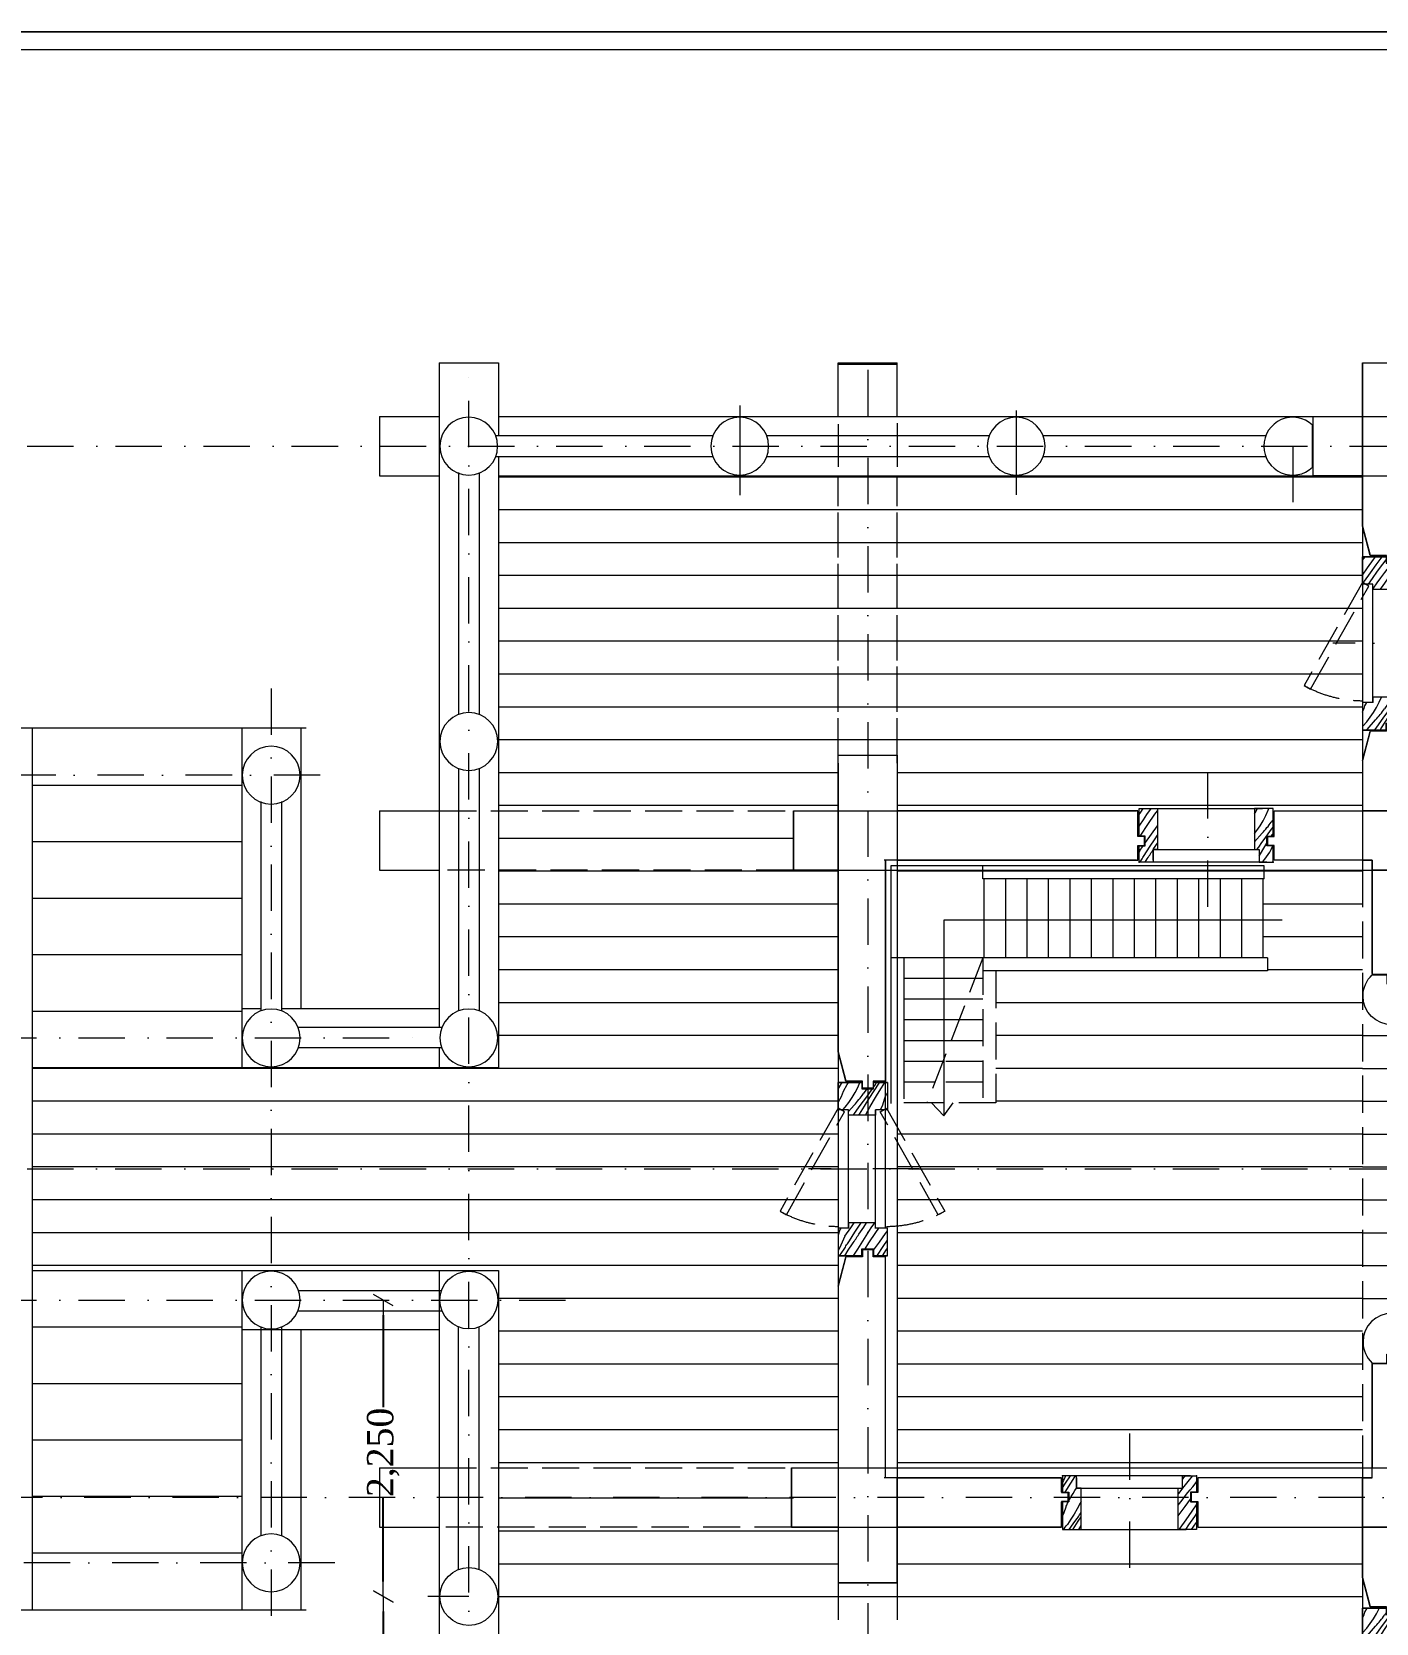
# Model space of a CAD drawing. Header units: millimetres. Extents: x 2399 to 111977, y 1313 to 59551.
# Drawn here: x 8575 to 18799, y 10528 to 22637 of the extents above; entities that cross this region are included whole.
import ezdxf

# ---------------------------------------------------------------- set-up
doc = ezdxf.new("R2010")
doc.units = ezdxf.units.MM
doc.linetypes.add('Невидимая', pattern=[391.222223, 282.222223, -109])
doc.linetypes.add('Штрихпунктирная', pattern=[670.277762, 352.777767, -176.388884, 0, -141.111112])
doc.layers.add('dim', color=7, linetype='Continuous')
doc.layers.add('hatch1', color=7, linetype='Continuous', lineweight=20, true_color=0x6a6a6a)
doc.layers.add('plan1', color=7, linetype='Continuous', lineweight=20, true_color=0xaaaaaa)
doc.layers.add('main line', color=7, linetype='Continuous', lineweight=13)
doc.styles.add('СГЕНЕРИР_СТИЛЬ_1', font='georgia.ttf')
doc.dimstyles.new('СГЕНЕРИР_СТИЛЬ__9', dxfattribs={"dimtxt": 200, "dimasz": 114, "dimexe": 0.18, "dimexo": 0.0625, "dimgap": 0.09, "dimtad": 1, "dimdec": 3, "dimlfac": 0.001, "dimzin": 0, "dimdsep": 46, "dimtxsty": 'СГЕНЕРИР_СТИЛЬ_1', "dimblk": 'ARROWHEAD_2', "dimblk1": 'ARROWHEAD_2', "dimblk2": 'ARROWHEAD_2', "dimcen": 0.09, "dimse1": 1, "dimse2": 1, "dimclrd": 7, "dimclre": 7, "dimclrt": 7, "dimadec": 0, "dimazin": 0, "dimtfac": 1, "dimtdec": 4, "dimtmove": 0, "dimatfit": 3, "dimfxl": 1, "dimtolj": 1, "dimtzin": 0, "dimarcsym": 0})

# ---------------------------------------------------------------- blocks, each defined once
blk = doc.blocks.new('*X23')
at = {"layer": 'hatch1', "color": 251, "linetype": 'Continuous', "lineweight": 20, "true_color": 0x6a6a6a}
for p, q in [((8190, -15087), (8180, -15120)), ((8190, -15087), (8203, -15065)), ((8230, -15127), (8221, -15149)), ((8230, -15127), (8275, -15063)), ((8265, -15161), (8306, -15097)), ((8275, -15063), (8302, -15025)), ((8306, -15097), (8348, -15034)), ((8319, -15139), (8325, -15130)), ((8325, -15130), (8332, -15121)), ((8332, -15121), (8338, -15112)), ((8338, -15112), (8374, -15057)), ((8348, -15034), (8354, -15025)), ((8374, -15057), (8396, -15025)), ((8380, -15144), (8405, -15103)), ((8405, -15103), (8432, -15063)), ((8413, -15178), (8466, -15098)), ((8432, -15063), (8458, -15025)), ((8466, -15098), (8488, -15065)), ((8493, -15171), (8539, -15107)), ((8539, -15107), (8554, -15085)), ((8191, -15217), (8180, -15238)), ((8201, -15194), (8191, -15217)), ((8191, -15275), (8225, -15225)), ((8211, -15172), (8201, -15194)), ((8221, -15149), (8211, -15172)), ((8225, -15225), (8230, -15217)), ((8230, -15217), (8235, -15209)), ((8230, -15275), (8257, -15233)), ((8235, -15209), (8239, -15201)), ((8239, -15201), (8244, -15193)), ((8244, -15193), (8250, -15185)), ((8250, -15185), (8255, -15177)), ((8255, -15177), (8260, -15169)), ((8257, -15233), (8289, -15186)), ((8260, -15169), (8265, -15161)), ((8289, -15186), (8295, -15177)), ((8295, -15177), (8301, -15167)), ((8300, -15271), (8315, -15249)), ((8301, -15167), (8307, -15158)), ((8307, -15158), (8313, -15149)), ((8313, -15149), (8319, -15139)), ((8315, -15249), (8330, -15226)), ((8330, -15226), (8354, -15185)), ((8354, -15185), (8380, -15144)), ((8384, -15224), (8413, -15178)), ((8449, -15234), (8493, -15171)), ((8478, -15270), (8521, -15206)), ((8516, -15275), (8547, -15229)), ((8521, -15206), (8554, -15156)), ((8547, -15229), (8554, -15218)), ((8298, -15275), (8300, -15271)), ((8361, -15264), (8358, -15275)), ((8475, -15275), (8478, -15270))]:
    blk.add_line(p, q, dxfattribs=at)
blk = doc.blocks.new('Штриховка_12', base_point=(0, 2500))
at = {"layer": 'main line', "color": 7, "linetype": 'Continuous', "lineweight": 13}
for p, q in [((8259, -15065), (8179, -15065)), ((8179, -15065), (8180, -15275)), ((8465, -15025), (8259, -15025)), ((8259, -15025), (8259, -15065)), ((8465, -15065), (8465, -15025)), ((8554, -15065), (8465, -15065)), ((8554, -15275), (8554, -15065)), ((8361, -15275), (8361, -15224)), ((8361, -15224), (8449, -15224)), ((8449, -15224), (8449, -15275)), ((8180, -15275), (8361, -15275)), ((8449, -15275), (8554, -15275))]:
    blk.add_line(p, q, dxfattribs=at)
at = {"layer": 'hatch1', "color": 251, "linetype": 'Continuous', "lineweight": 20, "true_color": 0x6a6a6a}
blk.add_blockref('*X23', (0, 0), dxfattribs=at)
blk = doc.blocks.new('*X25')
at = {"layer": 'hatch1', "color": 251, "linetype": 'Continuous', "lineweight": 20, "true_color": 0x6a6a6a}
for p, q in [((8180, -14008), (8206, -13965)), ((8205, -14063), (8213, -14043)), ((8206, -13965), (8212, -13956)), ((8213, -14043), (8220, -14022)), ((8220, -14022), (8248, -13973)), ((8248, -13973), (8258, -13956)), ((8287, -14072), (8309, -14034)), ((8309, -14034), (8329, -13994)), ((8329, -13994), (8345, -13956)), ((8363, -14055), (8371, -14044)), ((8397, -14006), (8371, -14044)), ((8397, -14066), (8421, -14032)), ((8416, -14079), (8454, -14020)), ((8421, -14032), (8440, -14006)), ((8449, -13994), (8452, -13989)), ((8452, -13989), (8458, -13981)), ((8454, -14020), (8492, -13961)), ((8458, -13981), (8464, -13972)), ((8464, -13972), (8470, -13962)), ((8470, -13962), (8474, -13956)), ((8479, -14047), (8509, -13998)), ((8492, -13961), (8495, -13956)), ((8509, -13998), (8535, -13956)), ((8548, -14047), (8552, -14040)), ((8552, -14040), (8554, -14036)), ((8180, -14111), (8186, -14101)), ((8186, -14101), (8196, -14082)), ((8196, -14082), (8205, -14063)), ((8215, -14165), (8234, -14144)), ((8234, -14144), (8262, -14109)), ((8259, -14177), (8301, -14129)), ((8262, -14109), (8287, -14072)), ((8299, -14201), (8323, -14167)), ((8301, -14129), (8311, -14119)), ((8311, -14119), (8320, -14109)), ((8320, -14109), (8328, -14098)), ((8323, -14167), (8348, -14133)), ((8328, -14098), (8337, -14087)), ((8337, -14087), (8346, -14077)), ((8342, -14197), (8379, -14138)), ((8346, -14077), (8354, -14066)), ((8348, -14133), (8372, -14099)), ((8354, -14066), (8363, -14055)), ((8372, -14099), (8397, -14066)), ((8379, -14138), (8416, -14079)), ((8392, -14195), (8421, -14145)), ((8421, -14145), (8449, -14096)), ((8449, -14096), (8479, -14047)), ((8502, -14165), (8519, -14126)), ((8519, -14126), (8533, -14084)), ((8533, -14084), (8536, -14076)), ((8536, -14076), (8538, -14069)), ((8538, -14069), (8541, -14062)), ((8541, -14062), (8545, -14054)), ((8545, -14054), (8548, -14047)), ((8296, -14206), (8299, -14201)), ((8337, -14206), (8342, -14197)), ((8389, -14206), (8392, -14195))]:
    blk.add_line(p, q, dxfattribs=at)
blk = doc.blocks.new('Штриховка_13', base_point=(0, 2500))
at = {"layer": 'main line', "color": 7, "linetype": 'Continuous', "lineweight": 13}
for p, q in [((8179, -14165), (8180, -13956)), ((8180, -13956), (8361, -13956)), ((8361, -13956), (8361, -14006)), ((8361, -14006), (8449, -14006)), ((8449, -13956), (8554, -13956)), ((8449, -14006), (8449, -13956)), ((8554, -13956), (8554, -14165)), ((8259, -14165), (8179, -14165)), ((8259, -14206), (8259, -14165)), ((8465, -14165), (8465, -14206)), ((8554, -14165), (8465, -14165)), ((8465, -14206), (8259, -14206))]:
    blk.add_line(p, q, dxfattribs=at)
at = {"layer": 'hatch1', "color": 251, "linetype": 'Continuous', "lineweight": 20, "true_color": 0x6a6a6a}
blk.add_blockref('*X25', (0, 0), dxfattribs=at)
blk = doc.blocks.new('*X27')
at = {"layer": 'hatch1', "color": 251, "linetype": 'Continuous', "lineweight": 20, "true_color": 0x6a6a6a}
for p, q in [((12167, -18036), (12171, -18028)), ((12171, -18028), (12179, -18008)), ((12179, -18008), (12186, -17988)), ((12186, -17988), (12204, -17956)), ((12227, -18074), (12252, -18038)), ((12252, -18038), (12275, -17999)), ((12275, -17999), (12295, -17960)), ((12295, -17960), (12296, -17956)), ((12311, -18042), (12320, -18032)), ((12320, -18032), (12328, -18021)), ((12328, -18021), (12336, -18010)), ((12348, -17993), (12336, -18010)), ((12338, -18065), (12362, -18031)), ((12362, -18031), (12381, -18006)), ((12382, -18044), (12406, -18006)), ((12415, -18061), (12444, -18012)), ((12436, -17960), (12439, -17956)), ((12444, -18012), (12474, -17964)), ((12474, -17964), (12479, -17956)), ((12499, -18050), (12501, -18042)), ((12501, -18042), (12504, -18035)), ((12504, -18035), (12507, -18027)), ((12507, -18027), (12510, -18020)), ((12510, -18020), (12514, -18013)), ((12514, -18013), (12518, -18006)), ((12518, -18006), (12522, -17999)), ((12522, -17999), (12526, -17993)), ((12526, -17993), (12540, -17970)), ((12540, -17970), (12542, -17967)), ((12167, -18147), (12171, -18143)), ((12171, -18143), (12200, -18110)), ((12200, -18110), (12227, -18074)), ((12205, -18165), (12267, -18095)), ((12264, -18167), (12289, -18133)), ((12267, -18095), (12276, -18085)), ((12276, -18085), (12285, -18074)), ((12282, -18206), (12308, -18163)), ((12285, -18074), (12294, -18064)), ((12289, -18133), (12313, -18099)), ((12294, -18064), (12303, -18053)), ((12303, -18053), (12311, -18042)), ((12308, -18163), (12344, -18103)), ((12313, -18099), (12338, -18065)), ((12344, -18103), (12382, -18044)), ((12351, -18181), (12358, -18160)), ((12358, -18160), (12386, -18111)), ((12386, -18111), (12415, -18061)), ((12447, -18172), (12467, -18132)), ((12467, -18132), (12484, -18091)), ((12484, -18091), (12499, -18050)), ((12536, -18143), (12521, -18165)), ((12542, -18134), (12536, -18143)), ((12246, -18192), (12264, -18167)), ((12341, -18206), (12343, -18201)), ((12343, -18201), (12351, -18181)), ((12427, -18206), (12447, -18172))]:
    blk.add_line(p, q, dxfattribs=at)
blk = doc.blocks.new('Штриховка_14', base_point=(0, 2500))
at = {"layer": 'main line', "color": 7, "linetype": 'Continuous', "lineweight": 13}
for p, q in [((12167, -18165), (12167, -17956)), ((12167, -17956), (12348, -17956)), ((12348, -17956), (12348, -18006)), ((12348, -18006), (12436, -18006)), ((12436, -17956), (12542, -17956)), ((12436, -18006), (12436, -17956)), ((12542, -17956), (12542, -18165)), ((12246, -18165), (12167, -18165)), ((12246, -18206), (12246, -18165)), ((12452, -18206), (12246, -18206)), ((12452, -18165), (12452, -18206)), ((12542, -18165), (12452, -18165))]:
    blk.add_line(p, q, dxfattribs=at)
at = {"layer": 'hatch1', "color": 251, "linetype": 'Continuous', "lineweight": 20, "true_color": 0x6a6a6a}
blk.add_blockref('*X27', (0, 0), dxfattribs=at)
blk = doc.blocks.new('*X31')
at = {"layer": 'hatch1', "color": 251, "linetype": 'Continuous', "lineweight": 20, "true_color": 0x6a6a6a}
for p, q in [((12167, -11140), (12171, -11131)), ((12171, -11131), (12179, -11112)), ((12179, -11112), (12186, -11091)), ((12186, -11091), (12200, -11065)), ((12252, -11141), (12275, -11103)), ((12275, -11103), (12295, -11063)), ((12295, -11063), (12311, -11025)), ((12311, -11146), (12320, -11135)), ((12320, -11135), (12328, -11124)), ((12328, -11124), (12336, -11113)), ((12363, -11074), (12336, -11113)), ((12338, -11168), (12362, -11135)), ((12362, -11135), (12387, -11101)), ((12388, -11034), (12363, -11074)), ((12382, -11147), (12419, -11089)), ((12387, -11101), (12412, -11067)), ((12394, -11025), (12388, -11034)), ((12412, -11067), (12418, -11058)), ((12415, -11164), (12444, -11115)), ((12418, -11058), (12424, -11049)), ((12419, -11089), (12452, -11039)), ((12424, -11049), (12430, -11040)), ((12430, -11040), (12436, -11031)), ((12436, -11031), (12439, -11025)), ((12444, -11115), (12474, -11067)), ((12474, -11067), (12475, -11065)), ((12501, -11145), (12504, -11138)), ((12504, -11138), (12507, -11130)), ((12507, -11130), (12510, -11123)), ((12510, -11123), (12514, -11116)), ((12514, -11116), (12518, -11109)), ((12518, -11109), (12522, -11102)), ((12522, -11102), (12526, -11096)), ((12526, -11096), (12540, -11073)), ((12540, -11073), (12542, -11070)), ((12167, -11249), (12171, -11246)), ((12171, -11246), (12200, -11213)), ((12200, -11213), (12227, -11178)), ((12204, -11270), (12267, -11198)), ((12227, -11178), (12252, -11141)), ((12264, -11270), (12289, -11236)), ((12267, -11198), (12276, -11188)), ((12276, -11188), (12285, -11177)), ((12285, -11177), (12294, -11167)), ((12289, -11236), (12313, -11202)), ((12294, -11167), (12303, -11156)), ((12303, -11156), (12311, -11146)), ((12308, -11266), (12344, -11207)), ((12313, -11202), (12338, -11168)), ((12344, -11207), (12382, -11147)), ((12381, -11224), (12386, -11214)), ((12386, -11214), (12415, -11164)), ((12447, -11275), (12467, -11235)), ((12467, -11235), (12484, -11195)), ((12484, -11195), (12499, -11153)), ((12499, -11153), (12501, -11145)), ((12536, -11247), (12516, -11275)), ((12542, -11237), (12536, -11247)), ((12200, -11275), (12204, -11270)), ((12261, -11275), (12264, -11270)), ((12302, -11275), (12308, -11266))]:
    blk.add_line(p, q, dxfattribs=at)
blk = doc.blocks.new('Штриховка_16', base_point=(0, 2500))
at = {"layer": 'main line', "color": 7, "linetype": 'Continuous', "lineweight": 13}
for p, q in [((12246, -11065), (12167, -11065)), ((12167, -11065), (12167, -11275)), ((12452, -11025), (12246, -11025)), ((12246, -11025), (12246, -11065)), ((12452, -11065), (12452, -11025)), ((12542, -11065), (12452, -11065)), ((12542, -11275), (12542, -11065)), ((12348, -11275), (12348, -11224)), ((12348, -11224), (12436, -11224)), ((12436, -11224), (12436, -11275)), ((12167, -11275), (12348, -11275)), ((12436, -11275), (12542, -11275))]:
    blk.add_line(p, q, dxfattribs=at)
at = {"layer": 'hatch1', "color": 251, "linetype": 'Continuous', "lineweight": 20, "true_color": 0x6a6a6a}
blk.add_blockref('*X31', (0, 0), dxfattribs=at)
blk = doc.blocks.new('*X33')
at = {"layer": 'hatch1', "color": 251, "linetype": 'Continuous', "lineweight": 20, "true_color": 0x6a6a6a}
for p, q in [((12167, -9983), (12187, -9956)), ((12167, -10097), (12206, -10042)), ((12206, -10042), (12251, -9978)), ((12228, -10080), (12272, -10018)), ((12251, -9978), (12267, -9956)), ((12272, -10018), (12317, -9956)), ((12282, -10067), (12322, -10014)), ((12317, -9956), (12317, -9956)), ((12322, -10014), (12348, -9981)), ((12355, -10054), (12373, -10032)), ((12369, -10114), (12427, -10038)), ((12373, -10032), (12391, -10009)), ((12391, -10009), (12393, -10006)), ((12427, -10038), (12487, -9964)), ((12469, -10087), (12515, -10023)), ((12487, -9964), (12494, -9956)), ((12515, -10023), (12542, -9985)), ((12169, -10165), (12184, -10143)), ((12184, -10143), (12228, -10080)), ((12212, -10165), (12243, -10121)), ((12243, -10121), (12282, -10067)), ((12252, -10195), (12280, -10155)), ((12280, -10155), (12308, -10116)), ((12308, -10116), (12337, -10077)), ((12313, -10192), (12369, -10114)), ((12337, -10077), (12355, -10054)), ((12384, -10206), (12424, -10151)), ((12424, -10151), (12469, -10087)), ((12463, -10165), (12489, -10129)), ((12489, -10129), (12535, -10067)), ((12511, -10165), (12535, -10135)), ((12535, -10067), (12542, -10058)), ((12535, -10135), (12542, -10126)), ((12246, -10204), (12252, -10195)), ((12303, -10206), (12313, -10192)), ((12433, -10206), (12444, -10190)), ((12444, -10190), (12452, -10180))]:
    blk.add_line(p, q, dxfattribs=at)
blk = doc.blocks.new('Штриховка_17', base_point=(0, 2500))
at = {"layer": 'main line', "color": 7, "linetype": 'Continuous', "lineweight": 13}
for p, q in [((12167, -10165), (12167, -9956)), ((12167, -9956), (12348, -9956)), ((12348, -9956), (12348, -10006)), ((12348, -10006), (12436, -10006)), ((12436, -9956), (12542, -9956)), ((12436, -10006), (12436, -9956)), ((12542, -9956), (12542, -10165)), ((12246, -10165), (12167, -10165)), ((12246, -10206), (12246, -10165)), ((12452, -10165), (12452, -10206)), ((12542, -10165), (12452, -10165)), ((12452, -10206), (12246, -10206))]:
    blk.add_line(p, q, dxfattribs=at)
at = {"layer": 'hatch1', "color": 251, "linetype": 'Continuous', "lineweight": 20, "true_color": 0x6a6a6a}
blk.add_blockref('*X33', (0, 0), dxfattribs=at)
blk = doc.blocks.new('*X55')
at = {"layer": 'hatch1', "color": 251, "linetype": 'Continuous', "lineweight": 20, "true_color": 0x6a6a6a}
for p, q in [((9910, -16951), (9904, -16963)), ((9910, -17007), (9948, -16951)), ((9981, -16958), (9986, -16951)), ((9893, -16985), (9886, -16998)), ((9886, -17042), (9910, -17007)), ((9904, -16963), (9893, -16985)), ((9905, -17074), (9919, -17053)), ((9919, -17053), (9950, -17005)), ((9950, -17005), (9981, -16958)), ((9967, -17085), (9981, -17062)), ((9981, -17062), (9993, -17043)), ((9898, -17229), (9913, -17187)), ((9913, -17187), (9915, -17180)), ((9915, -17180), (9918, -17173)), ((9918, -17173), (9921, -17165)), ((9921, -17165), (9924, -17158)), ((9924, -17158), (9928, -17151)), ((9928, -17151), (9929, -17147)), ((9933, -17142), (9935, -17137)), ((9935, -17137), (9940, -17131)), ((9940, -17131), (9953, -17108)), ((9953, -17108), (9967, -17085)), ((10020, -17159), (9998, -17201)), ((10027, -17143), (10020, -17159)), ((9886, -17257), (9898, -17229)), ((9949, -17281), (9923, -17320)), ((9975, -17242), (9949, -17281)), ((9949, -17342), (9973, -17308)), ((9968, -17355), (10005, -17296)), ((9973, -17308), (9998, -17274)), ((9998, -17201), (9975, -17242)), ((9998, -17274), (10004, -17265)), ((10004, -17265), (10010, -17257)), ((10005, -17296), (10027, -17263)), ((10010, -17257), (10016, -17248)), ((10016, -17248), (10022, -17238)), ((10022, -17238), (10027, -17230)), ((9893, -17359), (9898, -17353)), ((9898, -17353), (9906, -17342)), ((9906, -17342), (9914, -17331)), ((9914, -17331), (9923, -17320)), ((9936, -17359), (9949, -17342)), ((9965, -17359), (9968, -17355)), ((10009, -17359), (10027, -17329))]:
    blk.add_line(p, q, dxfattribs=at)
blk = doc.blocks.new('Штриховка_28', base_point=(0, 2500))
at = {"layer": 'main line', "color": 7, "linetype": 'Continuous', "lineweight": 13}
for p, q in [((9886, -16951), (9886, -17074)), ((9993, -16951), (9886, -16951)), ((9993, -17045), (9993, -16951)), ((10027, -17045), (9993, -17045)), ((10027, -17359), (10027, -17045)), ((9886, -17074), (9933, -17074)), ((9933, -17147), (9886, -17147)), ((9886, -17147), (9886, -17359)), ((9933, -17074), (9933, -17147)), ((9886, -17359), (10027, -17359))]:
    blk.add_line(p, q, dxfattribs=at)
blk.add_point((9886, -16951), dxfattribs=at)
at = {"layer": 'hatch1', "color": 251, "linetype": 'Continuous', "lineweight": 20, "true_color": 0x6a6a6a}
blk.add_blockref('*X55', (0, 0), dxfattribs=at)
blk = doc.blocks.new('*X57')
at = {"layer": 'hatch1', "color": 251, "linetype": 'Continuous', "lineweight": 20, "true_color": 0x6a6a6a}
for p, q in [((10468, -11918), (10481, -11899)), ((10475, -11999), (10501, -11959)), ((10481, -11899), (10500, -11872)), ((10501, -11959), (10528, -11919)), ((10528, -11919), (10556, -11880)), ((10535, -11995), (10589, -11916)), ((10556, -11880), (10561, -11872)), ((10589, -11916), (10608, -11889)), ((10468, -12010), (10475, -11999)), ((10477, -12083), (10482, -12075)), ((10482, -12075), (10535, -11995)), ((10517, -12131), (10563, -12067)), ((10548, -12166), (10590, -12103)), ((10563, -12067), (10608, -12003)), ((10590, -12103), (10608, -12075)), ((10608, -12003), (10608, -12003)), ((10471, -12196), (10468, -12205)), ((10471, -12196), (10499, -12156)), ((10506, -12230), (10548, -12166)), ((10514, -12136), (10517, -12131)), ((10543, -12236), (10549, -12227)), ((10549, -12227), (10555, -12218)), ((10555, -12218), (10561, -12208)), ((10561, -12208), (10567, -12199)), ((10567, -12199), (10573, -12190)), ((10573, -12190), (10575, -12187)), ((10576, -12185), (10579, -12180)), ((10579, -12180), (10608, -12137)), ((10475, -12280), (10476, -12278)), ((10476, -12278), (10481, -12270)), ((10481, -12270), (10486, -12262)), ((10486, -12262), (10491, -12254)), ((10491, -12254), (10496, -12246)), ((10496, -12246), (10501, -12238)), ((10501, -12238), (10506, -12230)), ((10514, -12280), (10531, -12255)), ((10531, -12255), (10537, -12246)), ((10537, -12246), (10543, -12236))]:
    blk.add_line(p, q, dxfattribs=at)
blk = doc.blocks.new('Штриховка_29', base_point=(0, 2500))
at = {"layer": 'main line', "color": 7, "linetype": 'Continuous', "lineweight": 13}
for p, q in [((10468, -12083), (10468, -11872)), ((10468, -11872), (10608, -11872)), ((10608, -11872), (10608, -12185)), ((10514, -12083), (10468, -12083)), ((10514, -12156), (10514, -12083)), ((10468, -12280), (10468, -12156)), ((10468, -12156), (10514, -12156)), ((10608, -12185), (10575, -12185)), ((10575, -12185), (10575, -12280)), ((10575, -12280), (10468, -12280))]:
    blk.add_line(p, q, dxfattribs=at)
blk.add_point((10468, -12280), dxfattribs=at)
at = {"layer": 'hatch1', "color": 251, "linetype": 'Continuous', "lineweight": 20, "true_color": 0x6a6a6a}
blk.add_blockref('*X57', (0, 0), dxfattribs=at)
blk = doc.blocks.new('*X63')
at = {"layer": 'hatch1', "color": 251, "linetype": 'Continuous', "lineweight": 20, "true_color": 0x6a6a6a}
for p, q in [((11347, -11912), (11352, -11904)), ((11352, -11904), (11370, -11872)), ((11390, -12003), (11413, -11965)), ((11413, -11965), (11432, -11925)), ((11432, -11925), (11450, -11884)), ((11450, -11884), (11454, -11872)), ((11458, -11997), (11466, -11986)), ((11466, -11986), (11474, -11975)), ((11488, -11955), (11474, -11975)), ((11347, -12063), (11365, -12040)), ((11347, -12126), (11405, -12060)), ((11365, -12040), (11390, -12003)), ((11402, -12132), (11427, -12098)), ((11405, -12060), (11414, -12050)), ((11414, -12050), (11423, -12040)), ((11423, -12040), (11432, -12029)), ((11427, -12098), (11451, -12064)), ((11432, -12029), (11441, -12018)), ((11441, -12018), (11449, -12008)), ((11449, -12008), (11458, -11997)), ((11451, -12064), (11476, -12030)), ((11474, -12083), (11482, -12069)), ((11476, -12030), (11488, -12014)), ((11482, -12069), (11488, -12060)), ((11364, -12185), (11378, -12166)), ((11378, -12166), (11402, -12132)), ((11381, -12236), (11409, -12188)), ((11409, -12188), (11441, -12135)), ((11438, -12240), (11451, -12223)), ((11451, -12223), (11462, -12204)), ((11462, -12204), (11472, -12185)), ((11472, -12185), (11481, -12166)), ((11481, -12166), (11485, -12156)), ((11405, -12280), (11411, -12273)), ((11411, -12273), (11425, -12257)), ((11425, -12257), (11438, -12240)), ((11481, -12280), (11488, -12273))]:
    blk.add_line(p, q, dxfattribs=at)
blk = doc.blocks.new('Штриховка_32', base_point=(0, 2500))
at = {"layer": 'main line', "color": 7, "linetype": 'Continuous', "lineweight": 13}
for p, q in [((11488, -11872), (11347, -11872)), ((11347, -11872), (11347, -12185)), ((11488, -12083), (11488, -11872)), ((11441, -12156), (11441, -12083)), ((11441, -12083), (11488, -12083)), ((11347, -12185), (11381, -12185)), ((11381, -12185), (11381, -12280)), ((11488, -12156), (11441, -12156)), ((11488, -12280), (11488, -12156)), ((11381, -12280), (11488, -12280))]:
    blk.add_line(p, q, dxfattribs=at)
blk.add_point((11488, -12280), dxfattribs=at)
at = {"layer": 'hatch1', "color": 251, "linetype": 'Continuous', "lineweight": 20, "true_color": 0x6a6a6a}
blk.add_blockref('*X63', (0, 0), dxfattribs=at)
blk = doc.blocks.new('*X65')
at = {"layer": 'hatch1', "color": 251, "linetype": 'Continuous', "lineweight": 20, "true_color": 0x6a6a6a}
for p, q in [((10810, -16964), (10821, -16951)), ((10852, -16980), (10876, -16951)), ((10770, -17084), (10811, -17031)), ((10799, -16979), (10810, -16964)), ((10811, -17031), (10852, -16980)), ((10839, -17078), (10857, -17056)), ((10857, -17056), (10876, -17033)), ((10876, -17033), (10894, -17011)), ((10894, -17011), (10906, -16997)), ((10902, -17074), (10906, -17069)), ((10766, -17090), (10770, -17084)), ((10766, -17173), (10785, -17147)), ((10766, -17255), (10818, -17184)), ((10785, -17147), (10803, -17124)), ((10803, -17124), (10821, -17101)), ((10818, -17184), (10860, -17128)), ((10821, -17101), (10839, -17078)), ((10872, -17220), (10906, -17171)), ((10781, -17348), (10826, -17284)), ((10826, -17284), (10872, -17220)), ((10848, -17322), (10893, -17260)), ((10867, -17359), (10903, -17309)), ((10893, -17260), (10906, -17240)), ((10903, -17309), (10906, -17304)), ((10773, -17359), (10781, -17348)), ((10823, -17359), (10848, -17322))]:
    blk.add_line(p, q, dxfattribs=at)
blk = doc.blocks.new('Штриховка_33', base_point=(0, 2500))
at = {"layer": 'main line', "color": 7, "linetype": 'Continuous', "lineweight": 13}
for p, q in [((10799, -17045), (10799, -16951)), ((10799, -16951), (10906, -16951)), ((10906, -16951), (10906, -17074)), ((10766, -17359), (10766, -17045)), ((10766, -17045), (10799, -17045)), ((10906, -17074), (10860, -17074)), ((10860, -17074), (10860, -17147)), ((10860, -17147), (10906, -17147)), ((10906, -17147), (10906, -17359)), ((10906, -17359), (10766, -17359))]:
    blk.add_line(p, q, dxfattribs=at)
blk.add_point((10906, -16951), dxfattribs=at)
at = {"layer": 'hatch1', "color": 251, "linetype": 'Continuous', "lineweight": 20, "true_color": 0x6a6a6a}
blk.add_blockref('*X65', (0, 0), dxfattribs=at)
blk = doc.blocks.new('ARROWHEAD_2')
at = {"color": 0, "linetype": 'Continuous', "lineweight": 0}
for p, q in [((0, 0), (-1, 0)), ((-0.38, -0.66), (0.38, 0.66))]:
    blk.add_line(p, q, dxfattribs=at)
blk = doc.blocks.new('*D424')
at = {"layer": 'Defpoints', "color": 0, "linetype": 'Continuous', "transparency": 16777216}
for p in [(11248, 10731), (11979, 10731), (11923, 8484)]:
    blk.add_point(p, dxfattribs=at)
at = {"layer": 'dim', "color": 7, "linetype": 'Continuous', "lineweight": -2, "transparency": 16777216}
for p, q in [((11248, 10617), (11248, 9922)), ((11248, 8598), (11248, 9231))]:
    blk.add_line(p, q, dxfattribs=at)
at = {"layer": 'dim', "color": 7, "linetype": 'Continuous', "lineweight": -2, "transparency": 16777216, "xscale": 114, "yscale": 114, "zscale": 114}
for p, rotation in [((11248, 10731), 90), ((11248, 8484), 270)]:
    blk.add_blockref('ARROWHEAD_2', p, dxfattribs=dict(at, rotation=rotation))
at = {"layer": 'dim', "color": 7, "linetype": 'Continuous', "lineweight": 13, "transparency": 16777216, "insert": (11248, 9576), "char_height": 200, "attachment_point": 5, "rotation": 90, "style": 'СГЕНЕРИР_СТИЛЬ_1'}
blk.add_mtext('\\A1;2,250', dxfattribs=at)
blk = doc.blocks.new('*D425')
at = {"layer": 'Defpoints', "color": 0, "linetype": 'Continuous', "transparency": 16777216}
for p in [(11248, 12987), (11467, 12987), (11979, 10731)]:
    blk.add_point(p, dxfattribs=at)
at = {"layer": 'dim', "color": 7, "linetype": 'Continuous', "lineweight": -2, "transparency": 16777216}
for p, q in [((11248, 12873), (11248, 12173)), ((11248, 10845), (11248, 11483))]:
    blk.add_line(p, q, dxfattribs=at)
at = {"layer": 'dim', "color": 7, "linetype": 'Continuous', "lineweight": -2, "transparency": 16777216, "xscale": 114, "yscale": 114, "zscale": 114}
for p, rotation in [((11248, 12987), 90), ((11248, 10731), 270)]:
    blk.add_blockref('ARROWHEAD_2', p, dxfattribs=dict(at, rotation=rotation))
at = {"layer": 'dim', "color": 7, "linetype": 'Continuous', "lineweight": 13, "transparency": 16777216, "insert": (11248, 11828), "char_height": 200, "attachment_point": 5, "rotation": 90, "style": 'СГЕНЕРИР_СТИЛЬ_1'}
blk.add_mtext('\\A1;2,250', dxfattribs=at)

msp = doc.modelspace()

# ---------------------------------------------------------------- linework, layer by layer
at = {"layer": 'hatch1', "color": 251, "linetype": 'Continuous', "lineweight": 20, "true_color": 0x6a6a6a}
for p, q in [((14708.0809, 19651.224), (14708.0809, 19327.8601)), ((15157.1974, 19658.4099), (15157.1974, 19327.8601)), ((18694.5209, 19249.6901), (12124.0349, 19249.6901)), ((18694.5209, 18999.6901), (12124.0349, 18999.6901)), ((18694.5209, 18749.6901), (12124.0349, 18749.6901)), ((18694.5209, 18499.6901), (12124.0349, 18499.6901)), ((18694.5209, 18249.6901), (12124.0349, 18249.6901)), ((18694.5209, 17999.6901), (12124.0349, 17999.6901)), ((18694.5209, 17749.6901), (12124.0349, 17749.6901)), ((18694.5209, 17499.6901), (12124.0349, 17499.6901)), ((18694.5209, 17249.6901), (12124.0349, 17249.6901)), ((14707.3946, 16999.6901), (12124.0349, 16999.6901)), ((18694.5209, 16999.6901), (15157.3946, 16999.6901)), ((14707.3946, 16749.6901), (12124.0349, 16749.6901)), ((18694.5209, 16749.6901), (15157.3946, 16749.6901)), ((14367.4241, 16499.6901), (12124.0349, 16499.6901)), ((14707.3946, 16249.6901), (12124.0349, 16249.6901)), ((18694.5209, 16249.6901), (15157.3946, 16249.6901)), ((14707.3946, 15999.6901), (12124.0349, 15999.6901)), ((18694.5209, 15999.6901), (17938.2238, 15999.6901)), ((14707.3946, 15749.6901), (12124.0349, 15749.6901)), ((18694.5209, 15749.6901), (17938.2238, 15749.6901)), ((14707.3946, 15499.6901), (12124.0349, 15499.6901)), ((18694.5209, 15499.6901), (17972.0907, 15499.6901)), ((14707.3946, 15249.6901), (12124.0349, 15249.6901)), ((18694.5209, 15249.6901), (15908.0139, 15249.6901)), ((14707.3946, 14999.6901), (12124.0349, 14999.6901)), ((18694.5209, 14999.6901), (15908.0139, 14999.6901)), ((18694.5209, 14999.6901), (27707.3946, 14999.6901)), ((14707.3946, 14749.6901), (8578.3417, 14749.6901)), ((18694.5209, 14749.6901), (15908.0139, 14749.6901)), ((18694.5209, 14749.6901), (27707.3946, 14749.6901)), ((14707.3946, 14499.6901), (8578.3417, 14499.6901)), ((18694.5209, 14499.6901), (15908.0139, 14499.6901)), ((18694.5209, 14499.6901), (27707.3946, 14499.6901)), ((14707.3946, 14249.6901), (8578.3417, 14249.6901)), ((18694.5209, 14249.6901), (15157.3946, 14249.6901)), ((18694.5209, 14249.6901), (27707.3946, 14249.6901)), ((14707.3946, 13999.6901), (8578.3417, 13999.6901)), ((18694.5209, 13999.6901), (15157.3946, 13999.6901)), ((18694.5209, 13999.6901), (27707.3946, 13999.6901)), ((14707.3946, 13749.6901), (8578.3417, 13749.6901)), ((18694.5209, 13749.6901), (15157.3946, 13749.6901)), ((18694.5209, 13749.6901), (27707.3946, 13749.6901)), ((14707.3946, 13499.6901), (8578.3417, 13499.6901)), ((18694.5209, 13499.6901), (15157.3946, 13499.6901)), ((18694.5209, 13499.6901), (27707.3946, 13499.6901)), ((14707.3946, 13249.6901), (8578.3417, 13249.6901)), ((18694.5209, 13249.6901), (15157.3946, 13249.6901)), ((18694.5209, 13249.6901), (27707.3946, 13249.6901)), ((14707.3946, 12999.6901), (12124.0349, 12999.6901)), ((18694.5209, 12999.6901), (15157.3946, 12999.6901)), ((18694.5209, 12999.6901), (27707.3946, 12999.6901)), ((14707.3946, 12749.6901), (12124.0349, 12749.6901)), ((18694.5209, 12749.6901), (15157.3946, 12749.6901)), ((14707.3946, 12499.6901), (12124.0349, 12499.6901)), ((18694.5209, 12499.6901), (15157.3946, 12499.6901)), ((14707.3946, 12249.6901), (12124.0349, 12249.6901)), ((18694.5209, 12249.6901), (15157.3946, 12249.6901)), ((14707.3946, 11999.6901), (12124.0349, 11999.6901)), ((18694.5209, 11999.6901), (15157.3946, 11999.6901)), ((14707.3946, 11749.6901), (12124.0349, 11749.6901)), ((18694.5209, 11749.6901), (15157.3946, 11749.6901)), ((14367.4241, 11478.346), (12124.0349, 11478.346)), ((14707.3946, 11228.346), (12124.0349, 11228.346)), ((14707.3946, 10978.346), (12124.0349, 10978.346)), ((18694.5209, 10978.346), (15156.4008, 10978.346)), ((18694.5209, 10728.346), (12124.0349, 10728.346))]:
    msp.add_line(p, q, dxfattribs=at)
at = {"layer": 'hatch1', "color": 251, "linetype": 'Невидимая', "lineweight": 20, "true_color": 0x6a6a6a}
for p, q in [((14707.3946, 17133.3172), (14707.3946, 19259.4599)), ((15157.3946, 17133.3172), (15157.3946, 19259.4599)), ((11674.0349, 16709.4599), (14367.4241, 16709.4599)), ((14367.4241, 16259.4599), (11674.0349, 16259.4599)), ((15808.0139, 15591.444), (15382.6573, 14487.0014)), ((15808.0139, 15591.444), (15808.0139, 14487.0014)), ((15808.0139, 15433.6665), (15747.2487, 15433.6665)), ((15908.0139, 15491.444), (15908.0139, 14487.0014)), ((15808.0139, 15275.8889), (15686.4834, 15275.8889)), ((15808.0139, 15118.1114), (15625.7182, 15118.1114)), ((15808.0139, 14960.3339), (15564.953, 14960.3339)), ((15808.0139, 14802.5564), (15504.1877, 14802.5564)), ((15808.0139, 14644.7789), (15443.4225, 14644.7789)), ((15908.0139, 14487.0014), (15382.6573, 14487.0014)), ((11674.0349, 11709.4599), (14345.2772, 11709.4599)), ((14353.4957, 11259.4599), (11675.2584, 11259.4599)), ((14707.3946, 10835.6026), (14707.3946, 8709.4599)), ((15157.3946, 10835.6026), (15157.3946, 8709.4599))]:
    msp.add_line(p, q, dxfattribs=at)
at = {"layer": 'main line', "color": 7, "linetype": 'Continuous', "lineweight": 13}
for p, q in [((33850.9537, 22637.3888), (2399.0582, 22637.3888)), ((2419.7831, 22637.3888), (29809.1894, 22637.3888)), ((3497.6188, 22503.4992), (33675.7041, 22503.4992)), ((11674.0349, 20119.2183), (11674.0349, 15064.113)), ((11674.0349, 20119.2183), (12124.0349, 20119.2183)), ((12124.0349, 20119.2183), (12124.0349, 19565.4051)), ((14707.3946, 19709.4599), (14707.3946, 20119.2183)), ((14707.3946, 20119.2183), (15157.3946, 20119.2183)), ((14707.3946, 19709.4599), (14707.3946, 20108.2059)), ((14707.3946, 20108.2059), (15157.3946, 20108.2059)), ((15157.3946, 19709.4599), (15157.3946, 20119.2183)), ((15157.3946, 19709.4599), (15157.3946, 20108.2059)), ((18694.5209, 20119.2183), (19144.5209, 20119.2183)), ((18694.5209, 20119.2183), (18694.5209, 16259.4599)), ((13959.2188, 19794.0666), (13959.2188, 19112.3534)), ((16061.6016, 19755.0372), (16061.6016, 19114.9553)), ((11219.2854, 19709.4599), (11674.0349, 19709.4599)), ((11219.2854, 19709.4599), (11219.2854, 19259.4599)), ((12124.0349, 19709.4599), (20248.493, 19709.4599)), ((18315.3127, 19640.0183), (18315.3127, 19318.6987)), ((18320.5195, 19259.4599), (18320.5195, 19709.4599)), ((12098.8445, 19565.4051), (13754.6512, 19565.4051)), ((14163.7863, 19565.4051), (15857.0341, 19565.4051)), ((16266.1692, 19565.4051), (17954.1787, 19565.4051)), ((12098.8445, 19406.1134), (13753.642, 19406.1134)), ((12124.0349, 19406.1134), (12124.0349, 14749.6901)), ((14164.7956, 19406.1134), (15856.0248, 19406.1134)), ((16267.1784, 19406.1134), (17954.1787, 19406.1134)), ((18164.9099, 19479.4599), (18164.9099, 19057.7122)), ((11219.2854, 19259.4599), (11674.0349, 19259.4599)), ((11819.3891, 19283.3509), (11819.3891, 17442.7319)), ((11978.6807, 19283.3509), (11978.6807, 17442.7319)), ((12124.0349, 19259.4599), (24585.7527, 19259.4599)), ((18694.5209, 18876.091), (18753.9145, 18654.4309)), ((18695.3846, 18644.0353), (18875.8832, 18644.0353)), ((18774.2487, 18434.4599), (18694.5209, 18434.4599)), ((18774.2487, 17532.6898), (18774.2487, 18434.4599)), ((18774.2487, 17534.4599), (18694.5209, 17534.4599)), ((8128.3417, 17340.2561), (10660.9424, 17340.2561)), ((8578.3417, 17340.2561), (8578.3417, 10628.6638)), ((10171.3537, 17340.2561), (10171.3537, 14749.6901)), ((10621.3537, 17340.2561), (10621.3537, 15206.5817)), ((18695.3846, 17324.8846), (18875.8832, 17324.8846)), ((18694.5209, 17092.8289), (18753.9145, 17314.4889)), ((14707.3946, 17133.3172), (15157.3946, 17133.3172)), ((11819.3891, 17032.578), (11819.3891, 15186.6587)), ((11978.6807, 17032.578), (11978.6807, 15186.6587)), ((14707.3946, 17072.2276), (14707.3946, 10835.6026)), ((15157.3946, 17072.2276), (15157.3946, 10835.6026)), ((8578.3417, 16904.9469), (10171.3537, 16904.9469)), ((10315.9034, 16779.7965), (10315.9034, 15186.6587)), ((10475.1951, 16779.7965), (10475.1951, 15186.6587)), ((17136.2261, 16727.8871), (17936.005, 16727.8871)), ((11219.2854, 16709.4599), (11674.0349, 16709.4599)), ((11219.2854, 16709.4599), (11219.2854, 16259.4599)), ((14367.4241, 16709.4599), (16977.3657, 16709.4599)), ((14367.4241, 16709.4599), (14367.4241, 16259.4599)), ((16986.7676, 16709.4599), (16986.7676, 16516.7207)), ((18057.895, 16709.4599), (19544.5209, 16709.4599)), ((8578.3417, 16475.2739), (10171.3537, 16475.2739)), ((16986.7676, 16443.2691), (16986.7676, 16334.4599)), ((17102.6238, 16334.4599), (17102.6238, 16414.7094)), ((17102.6238, 16414.4599), (17908.6921, 16414.4599)), ((11219.2854, 16259.4599), (11674.0349, 16259.4599)), ((14367.4241, 16259.4599), (19544.5209, 16259.4599)), ((16977.3683, 16334.4599), (15058.6087, 16334.4599)), ((15067.4524, 13534.4599), (15067.4524, 16334.4599)), ((15107.4115, 16292.0464), (15107.4115, 14481.6459)), ((17946.825, 16292.0464), (15107.4115, 16292.0464)), ((15808.0139, 16192.0464), (15808.0139, 16292.0464)), ((17968.8569, 16319.73), (17102.6238, 16319.73)), ((17946.825, 16192.0464), (17946.825, 16292.0464)), ((18769.5209, 16334.4599), (18057.8924, 16334.4599)), ((18769.5209, 16259.4599), (18769.5209, 16334.4599)), ((18769.5209, 15470.9783), (18769.5209, 16259.4599)), ((17946.825, 16192.0464), (15808.0139, 16192.0464)), ((15816.2977, 16192.0464), (15816.2977, 15591.444)), ((15979.5228, 16192.0464), (15979.5228, 15591.444)), ((16142.7478, 16192.0464), (16142.7478, 15591.444)), ((16305.9729, 16192.0464), (16305.9729, 15591.444)), ((16469.198, 16192.0464), (16469.198, 15591.444)), ((16632.4231, 16192.0464), (16632.4231, 15591.444)), ((16795.6482, 16192.0464), (16795.6482, 15591.444)), ((16958.8733, 16192.0464), (16958.8733, 15591.444)), ((17122.0984, 16192.0464), (17122.0984, 15591.444)), ((17285.3235, 16192.0464), (17285.3235, 15591.444)), ((17448.5485, 16192.0464), (17448.5485, 15591.444)), ((17611.7736, 16192.0464), (17611.7736, 15591.444)), ((17774.9987, 16192.0464), (17774.9987, 15591.444)), ((17938.2238, 16192.0464), (17938.2238, 15591.444)), ((17938.2238, 16192.0464), (17938.2238, 15591.444)), ((8578.3417, 16045.6008), (10171.3537, 16045.6008)), ((15511.2327, 15877.2174), (15511.2327, 14388.3933)), ((18083.5465, 15877.2174), (15511.2327, 15877.2174)), ((8578.3417, 15615.9278), (10171.3537, 15615.9278)), ((15207.4115, 15591.444), (15107.4115, 15591.444)), ((15207.4115, 15591.444), (15207.4115, 14518.1928)), ((15808.0139, 15591.444), (15207.4115, 15591.444)), ((17972.0907, 15591.444), (15808.0139, 15591.444)), ((17972.0907, 15591.444), (17972.0907, 15491.444)), ((15747.2487, 15433.6665), (15207.4115, 15433.6665)), ((17972.0907, 15491.444), (15808.0139, 15491.444)), ((15686.4834, 15275.8889), (15207.4115, 15275.8889)), ((8578.3417, 15186.2548), (10171.3537, 15186.2548)), ((10171.3537, 15206.5817), (10315.9034, 15206.5817)), ((10475.1951, 15206.5817), (11674.0349, 15206.5817)), ((10599.4821, 15064.113), (11695.1021, 15064.113)), ((15625.7182, 15118.1114), (15207.4115, 15118.1114)), ((10603.4249, 14909.5559), (11691.1592, 14909.5559)), ((11674.0349, 14909.5559), (11674.0349, 14749.6901)), ((15564.953, 14960.3339), (15207.4115, 14960.3339)), ((14707.3946, 14876.091), (14766.7883, 14654.4309)), ((15504.1877, 14802.5564), (15207.4115, 14802.5564)), ((8578.3417, 14756.5817), (12124.0349, 14756.5817)), ((10621.3537, 14756.5817), (10621.3537, 14749.6901)), ((14708.2584, 14644.0353), (14888.757, 14644.0353)), ((14888.757, 14644.0353), (14888.757, 14593.2504)), ((14888.757, 14593.2504), (14976.8005, 14593.2504)), ((14976.8005, 14644.0353), (15082.3946, 14644.0353)), ((14976.8005, 14593.2504), (14976.8005, 14644.0353)), ((15443.4225, 14644.7789), (15207.4115, 14644.7789)), ((14787.1225, 14434.4599), (14707.3946, 14434.4599)), ((14787.1225, 13532.6898), (14787.1225, 14434.4599)), ((14992.627, 13532.6898), (14992.627, 14434.4599)), ((15382.6573, 14487.0014), (15207.4115, 14487.0014)), ((15511.2327, 14388.3933), (15417.694, 14487.0014)), ((15511.2327, 14388.3933), (15581.3867, 14487.0014)), ((14787.1225, 13534.4599), (14707.3946, 13534.4599)), ((14708.2584, 13324.8846), (14888.757, 13324.8846)), ((14888.757, 13375.6694), (14976.8005, 13375.6694)), ((14888.757, 13324.8846), (14888.757, 13375.6694)), ((14976.8005, 13375.6694), (14976.8005, 13324.8846)), ((14976.8005, 13324.8846), (15082.3946, 13324.8846)), ((15067.4524, 11636.1466), (15067.4524, 13324.8846)), ((8578.3417, 13212.3381), (10171.3537, 13212.3381)), ((10171.3537, 13212.3381), (12124.0349, 13212.3381)), ((10171.3537, 13212.3381), (10171.3537, 10628.6638)), ((11674.0349, 13212.3381), (11674.0349, 7863.0212)), ((12124.0349, 13212.3381), (12124.0349, 7863.0212)), ((14707.3946, 13092.8289), (14766.7883, 13314.4889)), ((10603.4249, 13059.3639), (11691.1592, 13059.3639)), ((10599.4821, 12904.8068), (11695.1021, 12904.8068)), ((8578.3417, 12782.6651), (10171.3537, 12782.6651)), ((10171.3537, 12762.3381), (11674.0349, 12762.3381)), ((10315.9034, 12782.2612), (10315.9034, 11193.0874)), ((10475.1951, 12782.2612), (10475.1951, 11193.0874)), ((10621.3537, 12762.3381), (10621.3537, 10628.6638)), ((11819.3891, 10936.3418), (11819.3891, 12782.2612)), ((11978.6807, 10936.3418), (11978.6807, 12782.2612)), ((18769.5209, 12501.9713), (18769.5209, 11709.4599)), ((8578.3417, 12352.992), (10171.3537, 12352.992)), ((8578.3417, 11923.319), (10171.3537, 11923.319)), ((11219.2854, 11709.4599), (11674.0349, 11709.4599)), ((11219.2854, 11709.4599), (11219.2854, 11259.4599)), ((14353.4957, 11709.4599), (14353.4957, 11259.4599)), ((14353.4957, 11709.4599), (19544.5209, 11709.4599)), ((16405.3516, 11634.4599), (15058.6087, 11634.4599)), ((16405.3516, 11525.6508), (16405.3516, 11634.4599)), ((17387.4409, 11649.1898), (16521.2078, 11649.1898)), ((16521.2078, 11634.4599), (16521.2078, 11554.2104)), ((18769.5209, 11634.4599), (17466.2198, 11634.4599)), ((18694.5209, 11709.4599), (18694.5209, 7863.0212)), ((16521.2078, 11554.4599), (17327.276, 11554.4599)), ((8578.3417, 11493.646), (10171.3537, 11493.646)), ((16405.3516, 11259.4599), (16405.3516, 11452.1992)), ((11219.2854, 11259.4599), (11674.0349, 11259.4599)), ((14353.4957, 11259.4599), (16405.3516, 11259.4599)), ((16554.8101, 11241.0327), (17354.589, 11241.0327)), ((17466.2224, 11259.4599), (19544.5209, 11259.4599)), ((8578.3417, 11063.9729), (10171.3537, 11063.9729)), ((14707.3946, 10835.6026), (15157.3946, 10835.6026)), ((18694.5209, 10876.091), (18753.9145, 10654.4309)), ((11899.0349, 10731.2649), (11587.7854, 10731.2649)), ((8128.3417, 10628.6638), (10660.9424, 10628.6638)), ((18695.3846, 10644.0353), (18875.8832, 10644.0353))]:
    msp.add_line(p, q, dxfattribs=at)
at = {"layer": 'main line', "color": 7, "linetype": 'Штрихпунктирная', "lineweight": 13}
for p, q in [((11899.0349, 6069.1459), (11899.0349, 20065.2554)), ((14932.3946, 20065.2554), (14932.3946, 6069.1459)), ((6529.1563, 19484.4599), (30727.87, 19484.4599)), ((19311.3373, 17984.4599), (18470.5598, 17984.4599)), ((10395.5493, 17641.6073), (10395.5493, 6069.1459)), ((10768.2133, 16980.9094), (6248.174, 16980.9094)), ((17518.1262, 15979.9166), (17518.1262, 17033.178)), ((6248.174, 14981.5817), (11601.6023, 14981.5817)), ((7868.5252, 13984.4599), (32504.6496, 13984.4599)), ((15324.2111, 13984.4599), (14483.4335, 13984.4599)), ((6248.174, 12987.3381), (12716.0711, 12987.3381)), ((16925.9577, 10948.4021), (16925.9577, 12043.0549)), ((30109.0184, 11484.4599), (5943.0706, 11484.4599)), ((10878.8356, 10988.0105), (6248.174, 10988.0105))]:
    msp.add_line(p, q, dxfattribs=at)
at = {"layer": 'main line', "color": 7, "linetype": 'Невидимая', "lineweight": 13}
for p, q in [((14707.3946, 17072.2276), (14707.3946, 19259.4599)), ((15157.3946, 17072.2276), (15157.3946, 19259.4599)), ((18694.5209, 18447.7795), (18252.6137, 17663.74)), ((18301.0334, 17636.4492), (18742.9406, 18420.4888)), ((18742.9406, 18420.4888), (18694.5209, 18447.7795)), ((18252.6137, 17663.74), (18301.0334, 17636.4492)), ((18694.5209, 16259.4599), (18694.5209, 11709.4599)), ((14707.3946, 14447.7795), (14265.4874, 13663.74)), ((14313.9072, 13636.4492), (14755.8144, 14420.4888)), ((14755.8144, 14420.4888), (14707.3946, 14447.7795)), ((15027.5927, 14420.4888), (15076.0125, 14447.7795)), ((15469.4999, 13636.4492), (15027.5927, 14420.4888)), ((15076.0125, 14447.7795), (15517.9197, 13663.74)), ((14265.4874, 13663.74), (14313.9072, 13636.4492)), ((15517.9197, 13663.74), (15469.4999, 13636.4492))]:
    msp.add_line(p, q, dxfattribs=at)
at = {"layer": 'main line', "color": 7, "linetype": 'Continuous', "lineweight": 13, "flags": 128}
for points in [[(11677.7355, 19484.4599, 1), (12117.7355, 19484.4599, 1)], [(13739.2188, 19484.4599, 1), (14179.2188, 19484.4599, 1)], [(15841.6016, 19484.4599, 1), (16281.6016, 19484.4599, 1)], [(17944.9099, 19484.4599, 0.6564367681), (18315.3127, 19323.9015), (18315.3127, 19645.0183, 0.6564367681)], [(11679.0349, 17237.655, 1), (12119.0349, 17237.655, 1)], [(10175.5493, 16980.9094, 1), (10615.5493, 16980.9094, 1)], [(18699.5209, 15301.2213, -0.2071570708), (18768.9617, 15461.6331), (18879.7889, 15461.6331), (18879.7889, 15392.3763), (18963.8701, 15392.3763), (18963.8701, 15461.6331), (19070.08, 15461.6331, -0.2071570708), (19139.5209, 15301.2213, -1)], [(10175.5493, 14981.5817, 1), (10615.5493, 14981.5817, 1)], [(11679.0349, 14981.5817, 1), (12119.0349, 14981.5817, 1)], [(10175.5493, 12987.3381, 1), (10615.5493, 12987.3381, 1)], [(11679.0349, 12987.3381, -1), (12119.0349, 12987.3381, -1)], [(18699.5209, 12667.6985, 0.2071570708), (18768.9617, 12507.2867), (18879.7889, 12507.2867), (18879.7889, 12576.5435), (18963.8701, 12576.5435), (18963.8701, 12507.2867), (19070.08, 12507.2867, 0.2071570708), (19139.5209, 12667.6985, 1)], [(10175.5493, 10988.0105, 1), (10615.5493, 10988.0105, 1)], [(11679.0349, 10731.2649, -1), (12119.0349, 10731.2649, -1)]]:
    msp.add_lwpolyline(points, format="xyb", close=True, dxfattribs=at)
at = {"layer": 'main line', "color": 7, "linetype": 'Невидимая', "lineweight": 13}
for centre, start, end in [((18694.5209, 18447.7795), 240.59314342, 270), ((14707.3946, 14447.7795), 240.59314342, 270), ((15076.0125, 14447.7795), 270, 299.40685658)]:
    msp.add_arc(centre, 900, start, end, dxfattribs=at)
at = {"layer": 'plan1', "color": 253, "linetype": 'Continuous', "lineweight": 20, "true_color": 0xaaaaaa, "flags": 128}
for points in [[(18694.5209, 18876.091), (18694.5209, 20119.2183), (19144.5209, 20119.2183), (19144.5209, 19333.039), (19069.5209, 19333.039), (19069.5209, 18652.653), (18960.3608, 18652.4877), (18960.4412, 18599.3712), (18878.9042, 18599.2478), (18878.8238, 18652.3643), (18754.4856, 18652.176)], [(18320.5195, 19709.4599), (18694.5209, 19709.4599), (18694.5209, 19259.4599), (18320.5195, 19259.4599)], [(18694.5209, 17092.8289), (18694.5209, 16709.4599), (19069.5209, 16709.4599), (19069.5209, 17316.2669), (18960.3608, 17316.4321), (18960.4412, 17369.5486), (18878.9042, 17369.672), (18878.8238, 17316.5556), (18754.4856, 17316.7438)], [(14707.3946, 14876.091), (14707.3946, 17134.4685), (15157.3946, 17134.4685), (15157.3946, 16334.4599), (15067.4524, 16334.4599), (15067.4524, 14652.6303), (14973.2346, 14652.4877), (14973.315, 14599.3712), (14891.778, 14599.2478), (14891.6976, 14652.3643), (14767.3594, 14652.176)], [(14367.4241, 16709.4599), (14707.3946, 16709.4599), (14707.3946, 16259.4599), (14367.4241, 16259.4599)], [(15157.3946, 16334.4599), (16986.7676, 16334.4599), (16986.7676, 16446.0119), (17036.6328, 16446.0119), (17036.6328, 16514.0175), (16986.7676, 16514.0175), (16986.7676, 16709.4599), (15157.3946, 16709.4599)], [(18695.4803, 16334.4599), (18024.7819, 16334.4599), (18024.7819, 16446.0119), (17974.9166, 16446.0119), (17974.9166, 16514.0175), (18024.7819, 16514.0175), (18024.7819, 16709.4599), (18695.4803, 16709.4599)], [(19544.5209, 16634.4599), (19069.5209, 16634.4599), (19069.5209, 16709.4599), (18694.5209, 16709.4599), (18694.5209, 16334.4599), (18769.5209, 16334.4599), (18769.5209, 16259.4599), (19069.5209, 16259.4599), (19069.5209, 16334.4599), (19544.5209, 16334.4599)], [(18769.5209, 16259.4599), (18769.5209, 15466.8963), (18881.1332, 15466.8963), (18881.1332, 15401.7915), (18960.9428, 15401.7915), (18960.9428, 15465.9695), (19069.5209, 15465.9695), (19069.5209, 16259.4599)], [(14707.3946, 13092.8289), (14707.3946, 10837.8815), (15156.4008, 10837.8815), (15156.4008, 11634.4599), (15067.4524, 11634.4599), (15067.4524, 13316.2895), (14973.2346, 13316.4321), (14973.315, 13369.5486), (14891.778, 13369.672), (14891.6976, 13316.5556), (14767.3594, 13316.7438)], [(19544.5209, 11334.4599), (19069.5209, 11334.4599), (19069.5209, 11259.4599), (18694.5209, 11259.4599), (18694.5209, 11634.4599), (18769.5209, 11634.4599), (18769.5209, 12504.4712), (18882.4063, 12504.4712), (18882.4063, 12574.7118), (18961.1775, 12574.7118), (18961.1775, 12504.6946), (19069.5209, 12504.6946), (19069.5209, 11634.4599), (19544.5209, 11634.4599)], [(14353.4957, 11709.4599), (14707.3946, 11709.4599), (14707.3946, 11259.4599), (14353.4957, 11259.4599)], [(15157.3946, 11634.4599), (16405.3516, 11634.4599), (16405.3516, 11522.908), (16455.2168, 11522.908), (16455.2168, 11454.9024), (16405.3516, 11454.9024), (16405.3516, 11259.4599), (15157.3946, 11259.4599)], [(18694.5209, 11634.4599), (17443.3658, 11634.4599), (17443.3658, 11522.908), (17393.5006, 11522.908), (17393.5006, 11454.9024), (17443.3658, 11454.9024), (17443.3658, 11259.4599), (18694.5209, 11259.4599)], [(18694.5209, 10876.091), (18694.5209, 11259.4599), (19069.5209, 11259.4599), (19069.5209, 10652.653), (18960.3608, 10652.4877), (18960.4412, 10599.3712), (18878.9042, 10599.2478), (18878.8238, 10652.3643), (18754.4856, 10652.176)]]:
    msp.add_lwpolyline(points, close=True, dxfattribs=at)

# ---------------------------------------------------------------- block references
at = {"layer": 'hatch1', "color": 251, "linetype": 'Continuous', "lineweight": 20, "true_color": 0x6a6a6a}
for name in ['Штриховка_17', 'Штриховка_16', 'Штриховка_29', 'Штриховка_32', 'Штриховка_13', 'Штриховка_12', 'Штриховка_28', 'Штриховка_33', 'Штриховка_14']:
    msp.add_blockref(name, (6527.9454, 31099.6913), dxfattribs=at)

# ---------------------------------------------------------------- dimensions: what is measured, and where the dimension line sits
at = {"layer": 'dim', "color": 7, "linetype": 'Continuous', "lineweight": 13}
for base, p1, p2, picture, middle in [((11247.7607, 12987.3381), (11978.5074, 10731.2649), (11466.8371, 12987.3381), '*D425', (11247.7607, 11827.7865)), ((11247.7607, 10731.2649), (11922.6888, 8484.4599), (11978.5074, 10731.2649), '*D424', (11247.7607, 9576.3474))]:
    dim = msp.add_linear_dim(base=base, p1=p1, p2=p2, angle=90, text='2,250', dimstyle='СГЕНЕРИР_СТИЛЬ__9', dxfattribs=at)
    dim.commit()
    dim.dimension.update_dxf_attribs({"geometry": picture, "text_midpoint": middle, "dimtype": 160, "text_rotation": 90})

doc.saveas('drawing.dxf')
